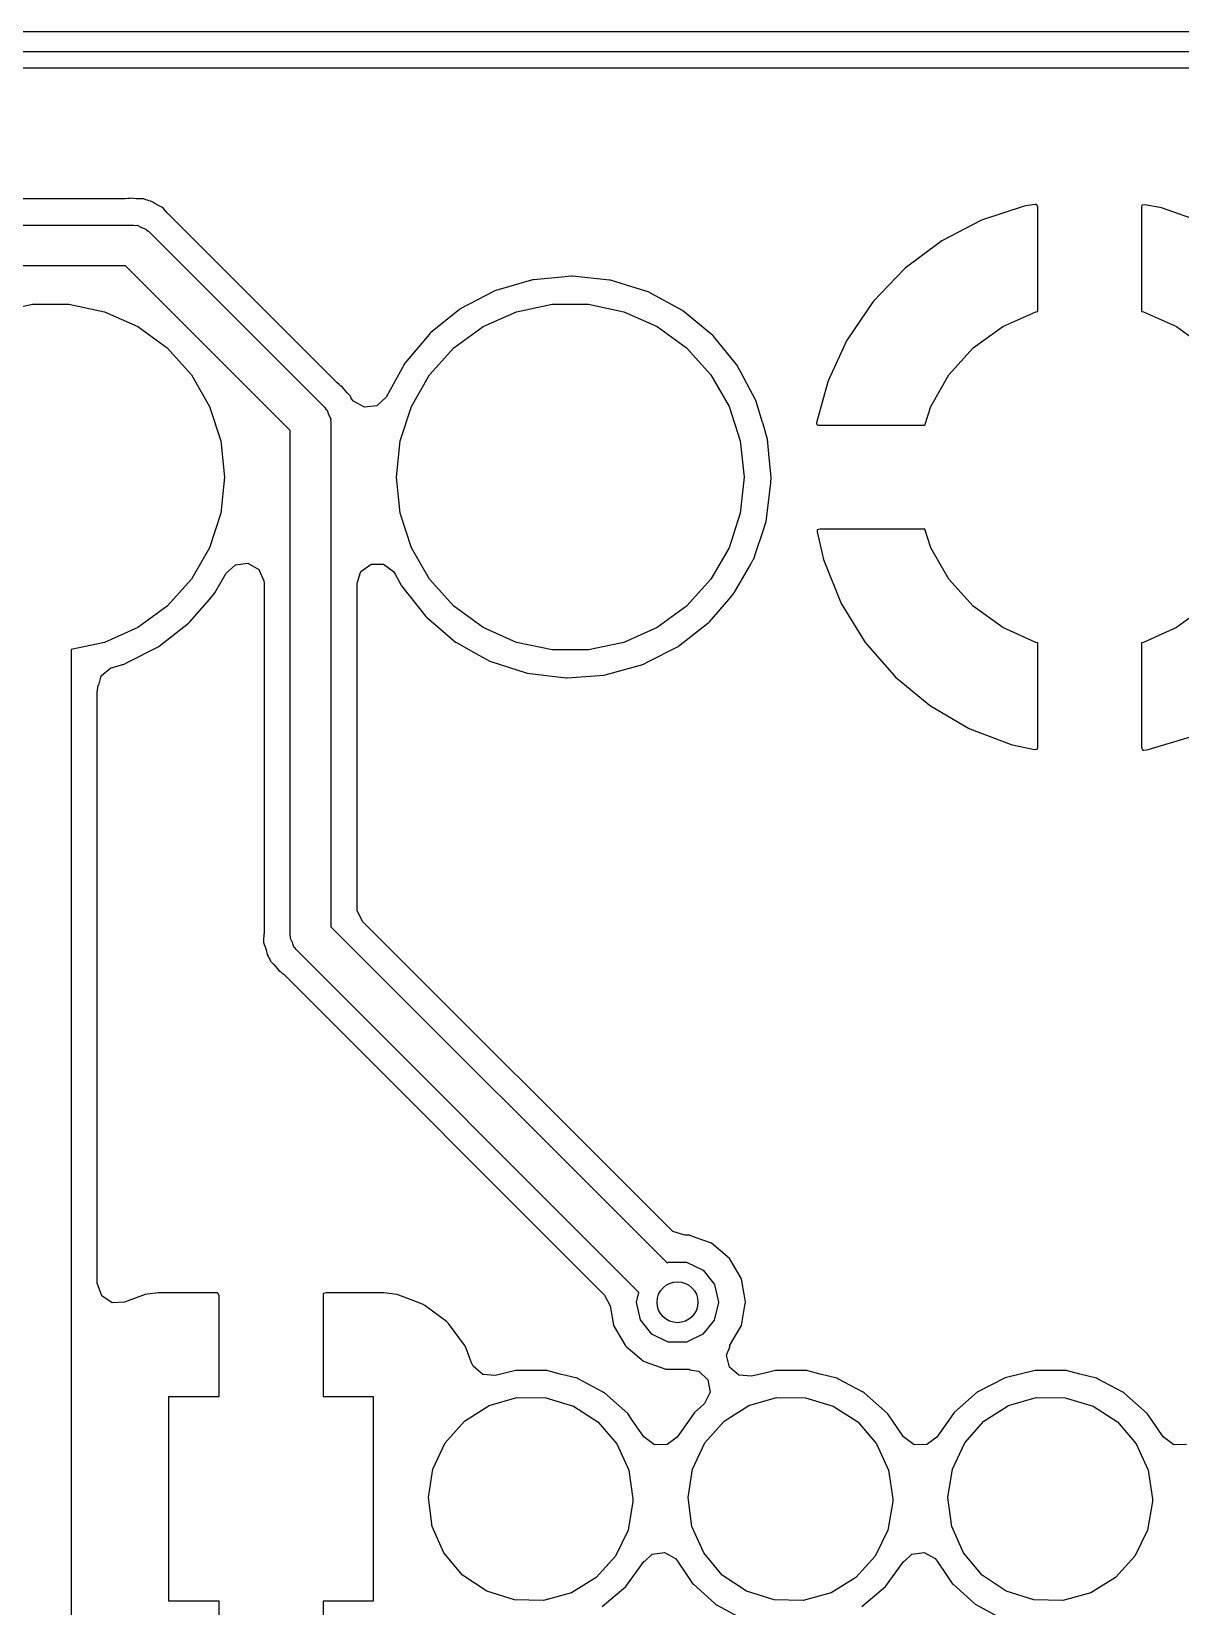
# Model space of a CAD drawing. Extents: x 3.59 to 5.68, y -3.55 to -1.66.
# Drawn here: x 4.3461 to 4.5673, y -1.9595 to -1.6563 of the extents above; entities that cross this region are included whole.
import ezdxf

# ---------------------------------------------------------------- set-up
doc = ezdxf.new("R2010")
doc.units = 0
doc.header["$MEASUREMENT"] = 0
doc.layers.add('BLACK', color=7, linetype='CONTINUOUS')

msp = doc.modelspace()

# ---------------------------------------------------------------- linework, layer by layer
at = {"layer": 'BLACK', "linetype": 'CONTINUOUS'}
for p, q in [((3.70556, -1.65635), (5.55596, -1.65635)), ((5.55596, -1.66029), (3.70556, -1.66029)), ((3.78682, -1.66334), (5.47471, -1.66334)), ((4.36409, -1.68859), (4.16259, -1.68859)), ((4.36458, -1.68853), (4.36409, -1.68859)), ((4.36491, -1.68851), (4.36458, -1.68853)), ((4.3653, -1.68841), (4.36491, -1.68851)), ((4.36571, -1.68847), (4.3653, -1.68841)), ((4.36619, -1.68855), (4.36571, -1.68847)), ((4.36571, -1.68847), (4.36571, -1.68847)), ((4.36679, -1.68859), (4.36619, -1.68855)), ((4.36769, -1.68859), (4.36679, -1.68859)), ((4.36806, -1.68876), (4.36769, -1.68859)), ((4.36837, -1.68883), (4.36806, -1.68876)), ((4.36866, -1.68894), (4.36837, -1.68883)), ((4.36906, -1.689), (4.36866, -1.68894)), ((4.36941, -1.68923), (4.36906, -1.689)), ((4.36981, -1.68949), (4.36941, -1.68923)), ((4.36941, -1.68923), (4.36941, -1.68923)), ((4.37035, -1.68978), (4.36981, -1.68949)), ((4.37117, -1.69014), (4.37035, -1.68978)), ((4.37144, -1.69045), (4.37117, -1.69014)), ((4.37221, -1.69131), (4.37144, -1.69045)), ((4.37235, -1.69145), (4.37221, -1.69131)), ((4.38866, -1.70776), (4.37235, -1.69145)), ((4.53719, -1.68999), (4.52914, -1.69262)), ((4.5375, -1.68992), (4.53719, -1.68999)), ((4.53932, -1.68964), (4.5375, -1.68992)), ((4.53957, -1.68966), (4.53932, -1.68964)), ((4.53961, -1.68969), (4.53957, -1.68966)), ((4.53978, -1.69019), (4.53961, -1.68969)), ((4.53978, -1.71023), (4.53978, -1.69019)), ((4.55985, -1.6898), (4.55978, -1.69008)), ((4.55978, -1.69008), (4.55978, -1.71023)), ((4.55986, -1.68978), (4.55985, -1.6898)), ((4.56038, -1.68971), (4.55986, -1.68978)), ((4.56332, -1.69023), (4.56038, -1.68971)), ((4.56363, -1.69032), (4.56332, -1.69023)), ((4.57162, -1.69314), (4.56363, -1.69032)), ((4.16226, -1.69361), (4.36578, -1.69361)), ((4.36578, -1.69361), (4.36609, -1.69371)), ((4.36609, -1.69371), (4.3664, -1.69366)), ((4.3664, -1.69366), (4.36722, -1.69408)), ((4.36722, -1.69408), (4.3681, -1.69437)), ((4.3681, -1.69437), (4.36828, -1.69462)), ((4.36828, -1.69462), (4.36857, -1.69477)), ((4.36857, -1.69477), (4.40256, -1.72876)), ((4.52884, -1.69275), (4.52133, -1.69666)), ((4.52914, -1.69262), (4.52884, -1.69275)), ((4.52106, -1.69683), (4.51429, -1.70192)), ((4.52133, -1.69666), (4.52106, -1.69683)), ((4.36415, -1.70149), (4.16389, -1.70149)), ((4.39584, -1.73317), (4.36415, -1.70149)), ((4.44755, -1.70369), (4.44272, -1.70413)), ((4.45005, -1.70346), (4.44755, -1.70369)), ((4.45024, -1.70348), (4.45005, -1.70346)), ((4.45736, -1.70423), (4.45024, -1.70348)), ((4.45024, -1.70348), (4.45024, -1.70348)), ((4.51405, -1.70213), (4.50819, -1.70825)), ((4.51429, -1.70192), (4.51405, -1.70213)), ((4.43529, -1.70628), (4.4286, -1.70977)), ((4.43547, -1.70622), (4.43529, -1.70628)), ((4.44235, -1.7042), (4.43547, -1.70622)), ((4.43547, -1.70622), (4.43547, -1.70622)), ((4.44253, -1.70414), (4.44235, -1.7042)), ((4.44235, -1.7042), (4.44235, -1.7042)), ((4.44272, -1.70413), (4.44253, -1.70414)), ((4.44272, -1.70413), (4.44272, -1.70413)), ((4.45755, -1.70425), (4.45736, -1.70423)), ((4.45736, -1.70423), (4.45736, -1.70423)), ((4.45773, -1.70431), (4.45755, -1.70425)), ((4.46247, -1.70577), (4.45773, -1.70431)), ((4.45773, -1.70431), (4.45773, -1.70431)), ((4.46476, -1.70648), (4.46247, -1.70577)), ((4.4714, -1.71007), (4.46476, -1.70648)), ((4.33943, -1.7103), (4.34628, -1.70885)), ((4.34628, -1.70885), (4.35327, -1.70885)), ((4.35327, -1.70885), (4.36012, -1.7103)), ((4.40491, -1.72401), (4.38866, -1.70776)), ((4.42845, -1.70989), (4.42287, -1.71438)), ((4.4286, -1.70977), (4.42845, -1.70989)), ((4.42845, -1.70989), (4.42845, -1.70989)), ((4.43943, -1.7103), (4.44628, -1.70885)), ((4.44628, -1.70885), (4.45327, -1.70885)), ((4.45327, -1.70885), (4.46012, -1.7103)), ((4.50799, -1.7085), (4.50322, -1.7155)), ((4.50819, -1.70825), (4.50799, -1.7085)), ((4.36012, -1.7103), (4.36651, -1.71315)), ((4.43304, -1.71315), (4.43943, -1.7103)), ((4.46012, -1.7103), (4.46651, -1.71315)), ((4.47722, -1.71488), (4.4714, -1.71007)), ((4.53304, -1.71315), (4.53943, -1.7103)), ((4.53943, -1.7103), (4.53978, -1.71023)), ((4.55978, -1.71023), (4.56012, -1.7103)), ((4.56012, -1.7103), (4.56651, -1.71315)), ((4.36651, -1.71315), (4.37217, -1.71726)), ((4.4226, -1.71465), (4.41799, -1.72014)), ((4.42272, -1.7145), (4.4226, -1.71465)), ((4.4226, -1.71465), (4.4226, -1.71465)), ((4.42287, -1.71438), (4.42272, -1.7145)), ((4.42287, -1.71438), (4.42287, -1.71438)), ((4.42738, -1.71726), (4.43304, -1.71315)), ((4.46651, -1.71315), (4.47217, -1.71726)), ((4.47734, -1.71503), (4.47722, -1.71488)), ((4.48178, -1.72048), (4.47734, -1.71503)), ((4.47734, -1.71503), (4.47734, -1.71503)), ((4.50306, -1.71578), (4.49949, -1.72346)), ((4.50322, -1.7155), (4.50306, -1.71578)), ((4.52738, -1.71726), (4.53304, -1.71315)), ((4.56651, -1.71315), (4.57217, -1.71726)), ((4.37217, -1.71726), (4.37685, -1.72246)), ((4.4227, -1.72246), (4.42738, -1.71726)), ((4.47217, -1.71726), (4.47685, -1.72246)), ((4.5227, -1.72246), (4.52738, -1.71726)), ((4.41778, -1.72045), (4.41432, -1.72674)), ((4.41787, -1.72028), (4.41778, -1.72045)), ((4.41778, -1.72045), (4.41778, -1.72045)), ((4.41799, -1.72014), (4.41787, -1.72028)), ((4.48199, -1.72073), (4.48178, -1.72048)), ((4.48207, -1.7209), (4.48199, -1.72073)), ((4.48269, -1.72206), (4.48207, -1.7209)), ((4.48207, -1.7209), (4.48207, -1.7209)), ((4.48553, -1.72739), (4.48269, -1.72206)), ((4.37685, -1.72246), (4.38035, -1.72852)), ((4.4053, -1.72431), (4.40491, -1.72401)), ((4.40555, -1.72453), (4.4053, -1.72431)), ((4.4059, -1.72474), (4.40555, -1.72453)), ((4.40614, -1.72507), (4.4059, -1.72474)), ((4.40643, -1.72546), (4.40614, -1.72507)), ((4.4192, -1.72852), (4.4227, -1.72246)), ((4.47685, -1.72246), (4.48035, -1.72852)), ((4.49938, -1.72376), (4.49718, -1.73171)), ((4.49949, -1.72346), (4.49938, -1.72376)), ((4.5192, -1.72852), (4.5227, -1.72246)), ((4.40682, -1.72593), (4.40643, -1.72546)), ((4.40746, -1.72656), (4.40682, -1.72593)), ((4.4076, -1.72694), (4.40746, -1.72656)), ((4.40763, -1.72699), (4.4076, -1.72694)), ((4.40806, -1.72753), (4.40763, -1.72699)), ((4.41017, -1.72869), (4.40806, -1.72753)), ((4.41432, -1.72674), (4.41256, -1.72839)), ((4.48558, -1.72758), (4.48553, -1.72739)), ((4.4868, -1.7316), (4.48558, -1.72758)), ((4.48558, -1.72758), (4.48558, -1.72758)), ((4.38035, -1.72852), (4.38251, -1.73517)), ((4.40256, -1.72876), (4.4027, -1.72904)), ((4.4027, -1.72904), (4.40296, -1.72923)), ((4.40296, -1.72923), (4.40325, -1.73011)), ((4.40325, -1.73011), (4.40366, -1.73093)), ((4.40366, -1.73093), (4.40361, -1.73124)), ((4.40361, -1.73124), (4.40371, -1.73154)), ((4.41256, -1.72839), (4.41017, -1.72869)), ((4.41704, -1.73517), (4.4192, -1.72852)), ((4.48035, -1.72852), (4.48251, -1.73517)), ((4.51803, -1.73213), (4.5192, -1.72852)), ((4.39584, -1.83031), (4.39584, -1.73317)), ((4.40371, -1.73154), (4.40371, -1.82868)), ((4.48683, -1.73171), (4.4868, -1.7316)), ((4.48771, -1.73462), (4.48683, -1.73171)), ((4.49718, -1.73171), (4.49725, -1.73203)), ((4.49725, -1.73203), (4.49732, -1.73209)), ((4.49732, -1.73209), (4.49748, -1.73213)), ((4.49748, -1.73213), (4.51803, -1.73213)), ((4.38251, -1.73517), (4.38324, -1.74213)), ((4.41631, -1.74213), (4.41704, -1.73517)), ((4.48251, -1.73517), (4.48324, -1.74213)), ((4.48773, -1.73481), (4.48771, -1.73462)), ((4.48807, -1.73833), (4.48773, -1.73481)), ((4.48773, -1.73481), (4.48773, -1.73481)), ((4.48845, -1.74213), (4.48807, -1.73833)), ((4.38324, -1.74213), (4.38251, -1.74909)), ((4.41704, -1.74909), (4.41631, -1.74213)), ((4.48324, -1.74213), (4.48251, -1.74909)), ((4.48749, -1.7507), (4.48843, -1.74321)), ((4.48843, -1.74321), (4.48845, -1.74213)), ((4.38251, -1.74909), (4.38035, -1.75574)), ((4.4192, -1.75574), (4.41704, -1.74909)), ((4.48251, -1.74909), (4.48035, -1.75574)), ((4.48684, -1.75264), (4.48742, -1.75088)), ((4.48742, -1.75088), (4.48749, -1.7507)), ((4.48742, -1.75088), (4.48742, -1.75088)), ((4.49735, -1.75229), (4.49734, -1.75264)), ((4.49784, -1.75213), (4.49735, -1.75229)), ((4.51803, -1.75213), (4.49784, -1.75213)), ((4.5192, -1.75574), (4.51803, -1.75213)), ((4.48551, -1.75662), (4.48684, -1.75264)), ((4.49734, -1.75264), (4.49855, -1.75802)), ((4.38035, -1.75574), (4.37685, -1.7618)), ((4.4227, -1.7618), (4.4192, -1.75574)), ((4.48035, -1.75574), (4.47685, -1.7618)), ((4.48453, -1.75887), (4.48501, -1.75802)), ((4.48501, -1.75802), (4.4851, -1.75786)), ((4.48501, -1.75802), (4.48501, -1.75802)), ((4.4851, -1.75786), (4.48551, -1.75662)), ((4.49855, -1.75802), (4.49864, -1.75832)), ((4.49864, -1.75832), (4.50183, -1.76617)), ((4.5227, -1.7618), (4.5192, -1.75574)), ((4.38137, -1.76442), (4.38353, -1.76062)), ((4.38353, -1.76062), (4.38531, -1.759)), ((4.38531, -1.759), (4.3877, -1.75873)), ((4.3877, -1.75873), (4.3898, -1.75992)), ((4.3898, -1.75992), (4.39079, -1.76211)), ((4.40873, -1.76258), (4.40948, -1.76028)), ((4.40948, -1.76028), (4.41143, -1.75887)), ((4.41143, -1.75887), (4.41383, -1.75887)), ((4.41383, -1.75887), (4.41578, -1.76028)), ((4.41578, -1.76028), (4.4161, -1.76079)), ((4.4161, -1.76079), (4.41689, -1.76235)), ((4.48137, -1.76442), (4.48453, -1.75887)), ((4.37685, -1.7618), (4.37217, -1.767)), ((4.3803, -1.76567), (4.38137, -1.76442)), ((4.39079, -1.76211), (4.39082, -1.76255)), ((4.39082, -1.76255), (4.39082, -1.82998)), ((4.40873, -1.82499), (4.40873, -1.76258)), ((4.41689, -1.76235), (4.41727, -1.76308)), ((4.41727, -1.76308), (4.42196, -1.76899)), ((4.42738, -1.767), (4.4227, -1.7618)), ((4.47685, -1.7618), (4.47217, -1.767)), ((4.4803, -1.76567), (4.48137, -1.76442)), ((4.52738, -1.767), (4.5227, -1.7618)), ((4.37217, -1.767), (4.36651, -1.77111)), ((4.37657, -1.76999), (4.3803, -1.76567)), ((4.43304, -1.77111), (4.42738, -1.767)), ((4.47217, -1.767), (4.46651, -1.77111)), ((4.47657, -1.76999), (4.4803, -1.76567)), ((4.50183, -1.76617), (4.50197, -1.76646)), ((4.50197, -1.76646), (4.5064, -1.77368)), ((4.53304, -1.77111), (4.52738, -1.767)), ((4.57217, -1.767), (4.56651, -1.77111)), ((4.37065, -1.77466), (4.37629, -1.77025)), ((4.37629, -1.77025), (4.37644, -1.77013)), ((4.37629, -1.77025), (4.37629, -1.77025)), ((4.37644, -1.77013), (4.37657, -1.76999)), ((4.37657, -1.76999), (4.37657, -1.76999)), ((4.42196, -1.76899), (4.4221, -1.76912)), ((4.4221, -1.76912), (4.4221, -1.76912)), ((4.4221, -1.76912), (4.42384, -1.77059)), ((4.42384, -1.77059), (4.42771, -1.77388)), ((4.47065, -1.77466), (4.47629, -1.77025)), ((4.47629, -1.77025), (4.47644, -1.77013)), ((4.47629, -1.77025), (4.47629, -1.77025)), ((4.47644, -1.77013), (4.47657, -1.76999)), ((4.47657, -1.76999), (4.47657, -1.76999)), ((4.36651, -1.77111), (4.36012, -1.77396)), ((4.43943, -1.77396), (4.43304, -1.77111)), ((4.46651, -1.77111), (4.46012, -1.77396)), ((4.5064, -1.77368), (4.50659, -1.77394)), ((4.53943, -1.77396), (4.53304, -1.77111)), ((4.56651, -1.77111), (4.56012, -1.77396)), ((4.36012, -1.77396), (4.35371, -1.77532)), ((4.35371, -1.77532), (4.35371, -1.78268)), ((4.36487, -1.77762), (4.37033, -1.77487)), ((4.37033, -1.77487), (4.3705, -1.77478)), ((4.37033, -1.77487), (4.37033, -1.77487)), ((4.3705, -1.77478), (4.37065, -1.77466)), ((4.42771, -1.77388), (4.42787, -1.77398)), ((4.42787, -1.77398), (4.42787, -1.77398)), ((4.42787, -1.77398), (4.43163, -1.77608)), ((4.43163, -1.77608), (4.43429, -1.77757)), ((4.44628, -1.77541), (4.43943, -1.77396)), ((4.45327, -1.77541), (4.44628, -1.77541)), ((4.46012, -1.77396), (4.45327, -1.77541)), ((4.46487, -1.77762), (4.47033, -1.77487)), ((4.47033, -1.77487), (4.4705, -1.77478)), ((4.47033, -1.77487), (4.47033, -1.77487)), ((4.4705, -1.77478), (4.47065, -1.77466)), ((4.50659, -1.77394), (4.51214, -1.78034)), ((4.53978, -1.77403), (4.53943, -1.77396)), ((4.53978, -1.79415), (4.53978, -1.77403)), ((4.56012, -1.77396), (4.55978, -1.77403)), ((4.55978, -1.77403), (4.55978, -1.79414)), ((4.35948, -1.78039), (4.36136, -1.77887)), ((4.36136, -1.77887), (4.36171, -1.77876)), ((4.36171, -1.77876), (4.36358, -1.77823)), ((4.36358, -1.77823), (4.36376, -1.77818)), ((4.36358, -1.77823), (4.36358, -1.77823)), ((4.36376, -1.77818), (4.36487, -1.77762)), ((4.43429, -1.77757), (4.43447, -1.77762)), ((4.43447, -1.77762), (4.44129, -1.77984)), ((4.45649, -1.78021), (4.46376, -1.77818)), ((4.46376, -1.77818), (4.46487, -1.77762)), ((4.35371, -1.78268), (4.3537, -1.78272)), ((4.3537, -1.78272), (4.3537, -2.00744)), ((4.35878, -1.78308), (4.35892, -1.7822)), ((4.35892, -1.7822), (4.359, -1.78221)), ((4.359, -1.78221), (4.35948, -1.78039)), ((4.44129, -1.77984), (4.44129, -1.77984)), ((4.44129, -1.77984), (4.44147, -1.7799)), ((4.44147, -1.7799), (4.44897, -1.78079)), ((4.44897, -1.78079), (4.44916, -1.78078)), ((4.44916, -1.78078), (4.4563, -1.78023)), ((4.44916, -1.78078), (4.44916, -1.78078)), ((4.4563, -1.78023), (4.45649, -1.78021)), ((4.4563, -1.78023), (4.4563, -1.78023)), ((4.51214, -1.78034), (4.51236, -1.78056)), ((4.51236, -1.78056), (4.51888, -1.78597)), ((4.35872, -1.7846), (4.35873, -1.78458)), ((4.35872, -1.78464), (4.35872, -1.7846)), ((4.35872, -1.89733), (4.35872, -1.78464)), ((4.35873, -1.78369), (4.35878, -1.78308)), ((4.35873, -1.78458), (4.35873, -1.78369)), ((4.51888, -1.78597), (4.51914, -1.78616)), ((4.51914, -1.78616), (4.52646, -1.79043)), ((4.52646, -1.79043), (4.52674, -1.79057)), ((4.52674, -1.79057), (4.53466, -1.79359)), ((4.53466, -1.79359), (4.53496, -1.79368)), ((4.53496, -1.79368), (4.53917, -1.79454)), ((4.53917, -1.79454), (4.53969, -1.79448)), ((4.53969, -1.79448), (4.53978, -1.79415)), ((4.55978, -1.79414), (4.55994, -1.79464)), ((4.55994, -1.79464), (4.56, -1.79468)), ((4.56, -1.79468), (4.5602, -1.7947)), ((4.5602, -1.7947), (4.56077, -1.79463)), ((4.56077, -1.79463), (4.56108, -1.79456)), ((4.56108, -1.79456), (4.5692, -1.79213)), ((4.40878, -1.8256), (4.40873, -1.82499)), ((4.40987, -1.82774), (4.40878, -1.8256)), ((4.46906, -1.88693), (4.40987, -1.82774)), ((4.39081, -1.83018), (4.39075, -1.83133)), ((4.39082, -1.82998), (4.39081, -1.83018)), ((4.39594, -1.83061), (4.39584, -1.83031)), ((4.39589, -1.83093), (4.39594, -1.83061)), ((4.39631, -1.83175), (4.39589, -1.83093)), ((4.40371, -1.82868), (4.46844, -1.89341)), ((4.39075, -1.83133), (4.39073, -1.83174)), ((4.39073, -1.83174), (4.39088, -1.83213)), ((4.39075, -1.83133), (4.39075, -1.83133)), ((4.39088, -1.83213), (4.39088, -1.83213)), ((4.39088, -1.83213), (4.39105, -1.83258)), ((4.39105, -1.83258), (4.39122, -1.83316)), ((4.39122, -1.83316), (4.39141, -1.83404)), ((4.39141, -1.83404), (4.39165, -1.83437)), ((4.39659, -1.83263), (4.39631, -1.83175)), ((4.39685, -1.83281), (4.39659, -1.83263)), ((4.39699, -1.83309), (4.39685, -1.83281)), ((4.46299, -1.89909), (4.39699, -1.83309)), ((4.39165, -1.83437), (4.39178, -1.83465)), ((4.39178, -1.83465), (4.39195, -1.83492)), ((4.39195, -1.83492), (4.3921, -1.8353)), ((4.3921, -1.8353), (4.39273, -1.83593)), ((4.39273, -1.83593), (4.39312, -1.83639)), ((4.39312, -1.83639), (4.39365, -1.83712)), ((4.39365, -1.83712), (4.394, -1.83732)), ((4.394, -1.83732), (4.39425, -1.83754)), ((4.39425, -1.83754), (4.39464, -1.83784)), ((4.39464, -1.83784), (4.45638, -1.89958)), ((4.46953, -1.88733), (4.46906, -1.88693)), ((4.47182, -1.88807), (4.46953, -1.88733)), ((4.47271, -1.88807), (4.47182, -1.88807)), ((4.47303, -1.88819), (4.47271, -1.88807)), ((4.47405, -1.88856), (4.47303, -1.88819)), ((4.47303, -1.88819), (4.47303, -1.88819)), ((4.47698, -1.88963), (4.47405, -1.88856)), ((4.48046, -1.89255), (4.47698, -1.88963)), ((4.46844, -1.89341), (4.46869, -1.89329)), ((4.46869, -1.89329), (4.47219, -1.89329)), ((4.47219, -1.89329), (4.47535, -1.89481)), ((4.47535, -1.89481), (4.47753, -1.89755)), ((4.48063, -1.89285), (4.48046, -1.89255)), ((4.48203, -1.89526), (4.48063, -1.89285)), ((4.35957, -1.89976), (4.35872, -1.89733)), ((4.47753, -1.89755), (4.47831, -1.90097)), ((4.48274, -1.89649), (4.48203, -1.89526)), ((4.4828, -1.89683), (4.48274, -1.89649)), ((4.48325, -1.89939), (4.4828, -1.89683)), ((4.36158, -1.90108), (4.35957, -1.89976)), ((4.36399, -1.90098), (4.36158, -1.90108)), ((4.36792, -1.8995), (4.36399, -1.90098)), ((4.3684, -1.89939), (4.36792, -1.8995)), ((4.37049, -1.89916), (4.3684, -1.89939)), ((4.3707, -1.89915), (4.37049, -1.89916)), ((4.38185, -1.89915), (4.3707, -1.89915)), ((4.38201, -1.89927), (4.38185, -1.89915)), ((4.38218, -1.89977), (4.38201, -1.89927)), ((4.38218, -1.91915), (4.38218, -1.89977)), ((4.4023, -1.89931), (4.40218, -1.89947)), ((4.40218, -1.89947), (4.40218, -1.91915)), ((4.40279, -1.89915), (4.4023, -1.89931)), ((4.41365, -1.89915), (4.40279, -1.89915)), ((4.41386, -1.89916), (4.41365, -1.89915)), ((4.41596, -1.89939), (4.41386, -1.89916)), ((4.41643, -1.8995), (4.41596, -1.89939)), ((4.42131, -1.90133), (4.41643, -1.8995)), ((4.45638, -1.89958), (4.45746, -1.90166)), ((4.46256, -1.90095), (4.46299, -1.89909)), ((4.46333, -1.90437), (4.46256, -1.90095)), ((4.47831, -1.901), (4.47752, -1.90441)), ((4.47831, -1.90097), (4.47831, -1.901)), ((4.48353, -1.90097), (4.48325, -1.89939)), ((4.48347, -1.9013), (4.48353, -1.90097)), ((4.42179, -1.90159), (4.42131, -1.90133)), ((4.42593, -1.9047), (4.42179, -1.90159)), ((4.45746, -1.90166), (4.45791, -1.90422)), ((4.48274, -1.90545), (4.48342, -1.90159)), ((4.48342, -1.90159), (4.48347, -1.9013)), ((4.42632, -1.90508), (4.42593, -1.9047)), ((4.42942, -1.90922), (4.42632, -1.90508)), ((4.45791, -1.90422), (4.45813, -1.90545)), ((4.45813, -1.90545), (4.4583, -1.90574)), ((4.4583, -1.90574), (4.4583, -1.90574)), ((4.4583, -1.90574), (4.45994, -1.90859)), ((4.46551, -1.90711), (4.46333, -1.90437)), ((4.47752, -1.90441), (4.47532, -1.90714)), ((4.48046, -1.90938), (4.48257, -1.90574)), ((4.48257, -1.90574), (4.48274, -1.90545)), ((4.48257, -1.90574), (4.48257, -1.90574)), ((4.42968, -1.90971), (4.42942, -1.90922)), ((4.43078, -1.91265), (4.42968, -1.90971)), ((4.45994, -1.90859), (4.4604, -1.90938)), ((4.4604, -1.90938), (4.46066, -1.9096)), ((4.46066, -1.9096), (4.46093, -1.90983)), ((4.46093, -1.90983), (4.46389, -1.91231)), ((4.46866, -1.90864), (4.46551, -1.90711)), ((4.47216, -1.90865), (4.46866, -1.90864)), ((4.47532, -1.90714), (4.47216, -1.90865)), ((4.47986, -1.91114), (4.48056, -1.90944)), ((4.48056, -1.90944), (4.48046, -1.90938)), ((4.43111, -1.91331), (4.43078, -1.91265)), ((4.46389, -1.91231), (4.46421, -1.91242)), ((4.46421, -1.91242), (4.46711, -1.91348)), ((4.48042, -1.91348), (4.47986, -1.91114)), ((4.43294, -1.91488), (4.43111, -1.91331)), ((4.43534, -1.91507), (4.43294, -1.91488)), ((4.43932, -1.91411), (4.43534, -1.91507)), ((4.43955, -1.91411), (4.43932, -1.91411)), ((4.44228, -1.91413), (4.43955, -1.91411)), ((4.43955, -1.91411), (4.43955, -1.91411)), ((4.4453, -1.91414), (4.44228, -1.91413)), ((4.44552, -1.9142), (4.4453, -1.91414)), ((4.44787, -1.91479), (4.44552, -1.9142)), ((4.44552, -1.9142), (4.44552, -1.9142)), ((4.4511, -1.9156), (4.44787, -1.91479)), ((4.4513, -1.91571), (4.4511, -1.9156)), ((4.45615, -1.91828), (4.4513, -1.91571)), ((4.4513, -1.91571), (4.4513, -1.91571)), ((4.46711, -1.91348), (4.46816, -1.91386)), ((4.46816, -1.91386), (4.47271, -1.91386)), ((4.47271, -1.91386), (4.47271, -1.91397)), ((4.47271, -1.91397), (4.47456, -1.91423)), ((4.47456, -1.91423), (4.4763, -1.9159)), ((4.4763, -1.9159), (4.47671, -1.91828)), ((4.48225, -1.91504), (4.48042, -1.91348)), ((4.48466, -1.91523), (4.48225, -1.91504)), ((4.48725, -1.91461), (4.48466, -1.91523)), ((4.48932, -1.91411), (4.48725, -1.91461)), ((4.48955, -1.91411), (4.48932, -1.91411)), ((4.49228, -1.91413), (4.48955, -1.91411)), ((4.48955, -1.91411), (4.48955, -1.91411)), ((4.4953, -1.91414), (4.49228, -1.91413)), ((4.49552, -1.9142), (4.4953, -1.91414)), ((4.49787, -1.91479), (4.49552, -1.9142)), ((4.49552, -1.9142), (4.49552, -1.9142)), ((4.5011, -1.9156), (4.49787, -1.91479)), ((4.5013, -1.91571), (4.5011, -1.9156)), ((4.50615, -1.91828), (4.5013, -1.91571)), ((4.5013, -1.91571), (4.5013, -1.91571)), ((4.5335, -1.91551), (4.53076, -1.91692)), ((4.53932, -1.91411), (4.5335, -1.91551)), ((4.53955, -1.91411), (4.53932, -1.91411)), ((4.54228, -1.91413), (4.53955, -1.91411)), ((4.53955, -1.91411), (4.53955, -1.91411)), ((4.5453, -1.91414), (4.54228, -1.91413)), ((4.54552, -1.9142), (4.5453, -1.91414)), ((4.54787, -1.91479), (4.54552, -1.9142)), ((4.54552, -1.9142), (4.54552, -1.9142)), ((4.5511, -1.9156), (4.54787, -1.91479)), ((4.5513, -1.91571), (4.5511, -1.9156)), ((4.55615, -1.91828), (4.5513, -1.91571)), ((4.5513, -1.91571), (4.5513, -1.91571)), ((4.37249, -1.95852), (4.37249, -1.91915)), ((4.37249, -1.91915), (4.38218, -1.91915)), ((4.40218, -1.91915), (4.41186, -1.91915)), ((4.41186, -1.91915), (4.41186, -1.95852)), ((4.45638, -1.9184), (4.45615, -1.91828)), ((4.46084, -1.92238), (4.45638, -1.9184)), ((4.47671, -1.91828), (4.47566, -1.92044)), ((4.50638, -1.9184), (4.50615, -1.91828)), ((4.51084, -1.92238), (4.50638, -1.9184)), ((4.52819, -1.91825), (4.52368, -1.92218)), ((4.5284, -1.91814), (4.52819, -1.91825)), ((4.53076, -1.91692), (4.5284, -1.91814)), ((4.5284, -1.91814), (4.5284, -1.91814)), ((4.55638, -1.9184), (4.55615, -1.91828)), ((4.56084, -1.92238), (4.55638, -1.9184)), ((4.42942, -1.92384), (4.43414, -1.92087)), ((4.43414, -1.92087), (4.43951, -1.91933)), ((4.43951, -1.91933), (4.44509, -1.91937)), ((4.44509, -1.91937), (4.45043, -1.92097)), ((4.45043, -1.92097), (4.45512, -1.924)), ((4.47368, -1.92218), (4.47355, -1.92237)), ((4.47542, -1.92067), (4.47368, -1.92218)), ((4.47566, -1.92044), (4.47542, -1.92067)), ((4.47942, -1.92384), (4.48414, -1.92087)), ((4.48414, -1.92087), (4.48951, -1.91933)), ((4.48951, -1.91933), (4.49509, -1.91937)), ((4.49509, -1.91937), (4.50043, -1.92097)), ((4.50043, -1.92097), (4.50512, -1.924)), ((4.52368, -1.92218), (4.52355, -1.92237)), ((4.52942, -1.92384), (4.53414, -1.92087)), ((4.53414, -1.92087), (4.53951, -1.91933)), ((4.53951, -1.91933), (4.54509, -1.91937)), ((4.54509, -1.91937), (4.55043, -1.92097)), ((4.55043, -1.92097), (4.55512, -1.924)), ((4.42572, -1.92803), (4.42942, -1.92384)), ((4.45512, -1.924), (4.45876, -1.92823)), ((4.46173, -1.92366), (4.46084, -1.92238)), ((4.46395, -1.92689), (4.46173, -1.92366)), ((4.47355, -1.92237), (4.47035, -1.92693)), ((4.47572, -1.92803), (4.47942, -1.92384)), ((4.50512, -1.924), (4.50876, -1.92823)), ((4.51173, -1.92366), (4.51084, -1.92238)), ((4.51395, -1.92689), (4.51173, -1.92366)), ((4.52355, -1.92237), (4.52035, -1.92693)), ((4.52572, -1.92803), (4.52942, -1.92384)), ((4.55512, -1.924), (4.55876, -1.92823)), ((4.56173, -1.92366), (4.56084, -1.92238)), ((4.56395, -1.92689), (4.56173, -1.92366)), ((4.42335, -1.93308), (4.42572, -1.92803)), ((4.45876, -1.92823), (4.46107, -1.93331)), ((4.46601, -1.92841), (4.46395, -1.92689)), ((4.47035, -1.92693), (4.46842, -1.92837)), ((4.47335, -1.93308), (4.47572, -1.92803)), ((4.50876, -1.92823), (4.51107, -1.93331)), ((4.51601, -1.92841), (4.51395, -1.92689)), ((4.52035, -1.92693), (4.51842, -1.92837)), ((4.52335, -1.93308), (4.52572, -1.92803)), ((4.55876, -1.92823), (4.56107, -1.93331)), ((4.56601, -1.92841), (4.56395, -1.92689)), ((4.46842, -1.92837), (4.46601, -1.92841)), ((4.51842, -1.92837), (4.51601, -1.92841)), ((4.56842, -1.92837), (4.56601, -1.92841)), ((4.42249, -1.93859), (4.42335, -1.93308)), ((4.46107, -1.93331), (4.46186, -1.93883)), ((4.47249, -1.93859), (4.47335, -1.93308)), ((4.51107, -1.93331), (4.51186, -1.93883)), ((4.52249, -1.93859), (4.52335, -1.93308)), ((4.56107, -1.93331), (4.56186, -1.93883)), ((4.42322, -1.94413), (4.42249, -1.93859)), ((4.46186, -1.93932), (4.46093, -1.94482)), ((4.46186, -1.93883), (4.46186, -1.93932)), ((4.47322, -1.94413), (4.47249, -1.93859)), ((4.51186, -1.93932), (4.51093, -1.94482)), ((4.51186, -1.93883), (4.51186, -1.93932)), ((4.52322, -1.94413), (4.52249, -1.93859)), ((4.56186, -1.93932), (4.56093, -1.94482)), ((4.56186, -1.93883), (4.56186, -1.93932)), ((4.42547, -1.94924), (4.42322, -1.94413)), ((4.46093, -1.94482), (4.4585, -1.94984)), ((4.47547, -1.94924), (4.47322, -1.94413)), ((4.51093, -1.94482), (4.5085, -1.94984)), ((4.52547, -1.94924), (4.52322, -1.94413)), ((4.56093, -1.94482), (4.5585, -1.94984)), ((4.42906, -1.95351), (4.42547, -1.94924)), ((4.46405, -1.95087), (4.46556, -1.94945)), ((4.46556, -1.94945), (4.46795, -1.94915)), ((4.46795, -1.94915), (4.47006, -1.95031)), ((4.47906, -1.95351), (4.47547, -1.94924)), ((4.51405, -1.95087), (4.51556, -1.94945)), ((4.51556, -1.94945), (4.51795, -1.94915)), ((4.51795, -1.94915), (4.52006, -1.95031)), ((4.52906, -1.95351), (4.52547, -1.94924)), ((4.4585, -1.94984), (4.45475, -1.95398)), ((4.4605, -1.95568), (4.46399, -1.95082)), ((4.46399, -1.95082), (4.46405, -1.95087)), ((4.47006, -1.95031), (4.47045, -1.9508)), ((4.47045, -1.9508), (4.47218, -1.95337)), ((4.5085, -1.94984), (4.50475, -1.95398)), ((4.5105, -1.95568), (4.51399, -1.95082)), ((4.51399, -1.95082), (4.51405, -1.95087)), ((4.52006, -1.95031), (4.52045, -1.9508)), ((4.52045, -1.9508), (4.52218, -1.95337)), ((4.5585, -1.94984), (4.55475, -1.95398)), ((4.4337, -1.9566), (4.42906, -1.95351)), ((4.45475, -1.95398), (4.45, -1.9569)), ((4.47218, -1.95337), (4.47334, -1.9551)), ((4.47334, -1.9551), (4.47351, -1.95525)), ((4.47351, -1.95525), (4.47351, -1.95525)), ((4.47351, -1.95525), (4.47759, -1.95896)), ((4.4837, -1.9566), (4.47906, -1.95351)), ((4.50475, -1.95398), (4.5, -1.9569)), ((4.52218, -1.95337), (4.52334, -1.9551)), ((4.52334, -1.9551), (4.52351, -1.95525)), ((4.52351, -1.95525), (4.52351, -1.95525)), ((4.52351, -1.95525), (4.52759, -1.95896)), ((4.5337, -1.9566), (4.52906, -1.95351)), ((4.55475, -1.95398), (4.55, -1.9569)), ((4.38218, -1.95852), (4.37249, -1.95852)), ((4.38218, -1.9782), (4.38218, -1.95852)), ((4.41186, -1.95852), (4.40218, -1.95852)), ((4.40218, -1.95852), (4.40218, -1.9779)), ((4.43903, -1.95827), (4.4337, -1.9566)), ((4.44461, -1.95837), (4.43903, -1.95827)), ((4.45, -1.9569), (4.44461, -1.95837)), ((4.45595, -1.95956), (4.4605, -1.95568)), ((4.48903, -1.95827), (4.4837, -1.9566)), ((4.49461, -1.95837), (4.48903, -1.95827)), ((4.5, -1.9569), (4.49461, -1.95837)), ((4.50595, -1.95956), (4.5105, -1.95568)), ((4.53903, -1.95827), (4.5337, -1.9566)), ((4.54461, -1.95837), (4.53903, -1.95827)), ((4.55, -1.9569), (4.54461, -1.95837)), ((4.47759, -1.95896), (4.47776, -1.95912)), ((4.47776, -1.95912), (4.47797, -1.95923)), ((4.47797, -1.95923), (4.4828, -1.96186)), ((4.52759, -1.95896), (4.52776, -1.95912)), ((4.52776, -1.95912), (4.52797, -1.95923)), ((4.52797, -1.95923), (4.5328, -1.96186))]:
    msp.add_line(p, q, dxfattribs=at)
at = {"layer": 'BLACK'}
msp.add_circle((4.47043, -1.90097), 0.00394, dxfattribs=at)

doc.saveas('drawing.dxf')
